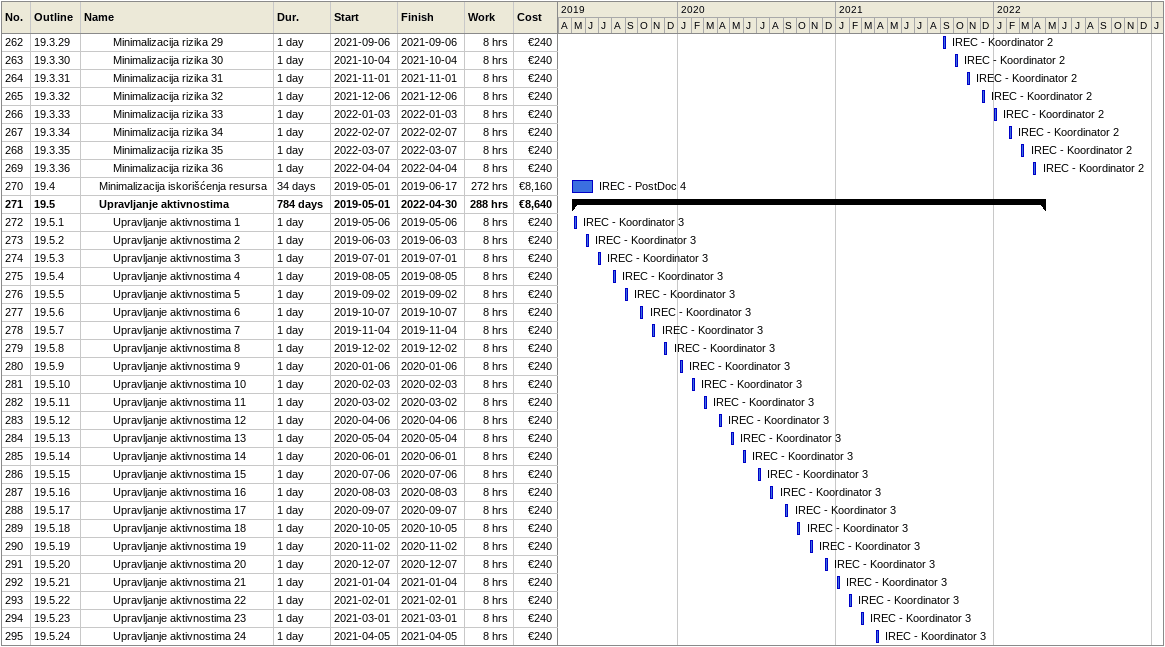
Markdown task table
| ID | WBS | Task | Duration | Start | Finish | Resources | Work (h) | Cost (€) |
|---|---|---|---|---|---|---|---|---|
| 262 | 19.3.29 | Minimalizacija rizika 29 | 1d | 2021-09-06 | 2021-09-06 | IREC - Koordinator 2 | 8 | 240 |
| 263 | 19.3.30 | Minimalizacija rizika 30 | 1d | 2021-10-04 | 2021-10-04 | IREC - Koordinator 2 | 8 | 240 |
| 264 | 19.3.31 | Minimalizacija rizika 31 | 1d | 2021-11-01 | 2021-11-01 | IREC - Koordinator 2 | 8 | 240 |
| 265 | 19.3.32 | Minimalizacija rizika 32 | 1d | 2021-12-06 | 2021-12-06 | IREC - Koordinator 2 | 8 | 240 |
| 266 | 19.3.33 | Minimalizacija rizika 33 | 1d | 2022-01-03 | 2022-01-03 | IREC - Koordinator 2 | 8 | 240 |
| 267 | 19.3.34 | Minimalizacija rizika 34 | 1d | 2022-02-07 | 2022-02-07 | IREC - Koordinator 2 | 8 | 240 |
| 268 | 19.3.35 | Minimalizacija rizika 35 | 1d | 2022-03-07 | 2022-03-07 | IREC - Koordinator 2 | 8 | 240 |
| 269 | 19.3.36 | Minimalizacija rizika 36 | 1d | 2022-04-04 | 2022-04-04 | IREC - Koordinator 2 | 8 | 240 |
| 270 | 19.4 | Minimalizacija iskorišćenja resursa | 34d | 2019-05-01 | 2019-06-17 | IREC - PostDoc 4 | 272 | 8160 |
| 271 | 19.5 | **Upravljanje aktivnostima** | 784d | 2019-05-01 | 2022-04-30 |  | 288 | 8640 |
| 272 | 19.5.1 | Upravljanje aktivnostima 1 | 1d | 2019-05-06 | 2019-05-06 | IREC - Koordinator 3 | 8 | 240 |
| 273 | 19.5.2 | Upravljanje aktivnostima 2 | 1d | 2019-06-03 | 2019-06-03 | IREC - Koordinator 3 | 8 | 240 |
| 274 | 19.5.3 | Upravljanje aktivnostima 3 | 1d | 2019-07-01 | 2019-07-01 | IREC - Koordinator 3 | 8 | 240 |
| 275 | 19.5.4 | Upravljanje aktivnostima 4 | 1d | 2019-08-05 | 2019-08-05 | IREC - Koordinator 3 | 8 | 240 |
| 276 | 19.5.5 | Upravljanje aktivnostima 5 | 1d | 2019-09-02 | 2019-09-02 | IREC - Koordinator 3 | 8 | 240 |
| 277 | 19.5.6 | Upravljanje aktivnostima 6 | 1d | 2019-10-07 | 2019-10-07 | IREC - Koordinator 3 | 8 | 240 |
| 278 | 19.5.7 | Upravljanje aktivnostima 7 | 1d | 2019-11-04 | 2019-11-04 | IREC - Koordinator 3 | 8 | 240 |
| 279 | 19.5.8 | Upravljanje aktivnostima 8 | 1d | 2019-12-02 | 2019-12-02 | IREC - Koordinator 3 | 8 | 240 |
| 280 | 19.5.9 | Upravljanje aktivnostima 9 | 1d | 2020-01-06 | 2020-01-06 | IREC - Koordinator 3 | 8 | 240 |
| 281 | 19.5.10 | Upravljanje aktivnostima 10 | 1d | 2020-02-03 | 2020-02-03 | IREC - Koordinator 3 | 8 | 240 |
| 282 | 19.5.11 | Upravljanje aktivnostima 11 | 1d | 2020-03-02 | 2020-03-02 | IREC - Koordinator 3 | 8 | 240 |
| 283 | 19.5.12 | Upravljanje aktivnostima 12 | 1d | 2020-04-06 | 2020-04-06 | IREC - Koordinator 3 | 8 | 240 |
| 284 | 19.5.13 | Upravljanje aktivnostima 13 | 1d | 2020-05-04 | 2020-05-04 | IREC - Koordinator 3 | 8 | 240 |
| 285 | 19.5.14 | Upravljanje aktivnostima 14 | 1d | 2020-06-01 | 2020-06-01 | IREC - Koordinator 3 | 8 | 240 |
| 286 | 19.5.15 | Upravljanje aktivnostima 15 | 1d | 2020-07-06 | 2020-07-06 | IREC - Koordinator 3 | 8 | 240 |
| 287 | 19.5.16 | Upravljanje aktivnostima 16 | 1d | 2020-08-03 | 2020-08-03 | IREC - Koordinator 3 | 8 | 240 |
| 288 | 19.5.17 | Upravljanje aktivnostima 17 | 1d | 2020-09-07 | 2020-09-07 | IREC - Koordinator 3 | 8 | 240 |
| 289 | 19.5.18 | Upravljanje aktivnostima 18 | 1d | 2020-10-05 | 2020-10-05 | IREC - Koordinator 3 | 8 | 240 |
| 290 | 19.5.19 | Upravljanje aktivnostima 19 | 1d | 2020-11-02 | 2020-11-02 | IREC - Koordinator 3 | 8 | 240 |
| 291 | 19.5.20 | Upravljanje aktivnostima 20 | 1d | 2020-12-07 | 2020-12-07 | IREC - Koordinator 3 | 8 | 240 |
| 292 | 19.5.21 | Upravljanje aktivnostima 21 | 1d | 2021-01-04 | 2021-01-04 | IREC - Koordinator 3 | 8 | 240 |
| 293 | 19.5.22 | Upravljanje aktivnostima 22 | 1d | 2021-02-01 | 2021-02-01 | IREC - Koordinator 3 | 8 | 240 |
| 294 | 19.5.23 | Upravljanje aktivnostima 23 | 1d | 2021-03-01 | 2021-03-01 | IREC - Koordinator 3 | 8 | 240 |
| 295 | 19.5.24 | Upravljanje aktivnostima 24 | 1d | 2021-04-05 | 2021-04-05 | IREC - Koordinator 3 | 8 | 240 |
